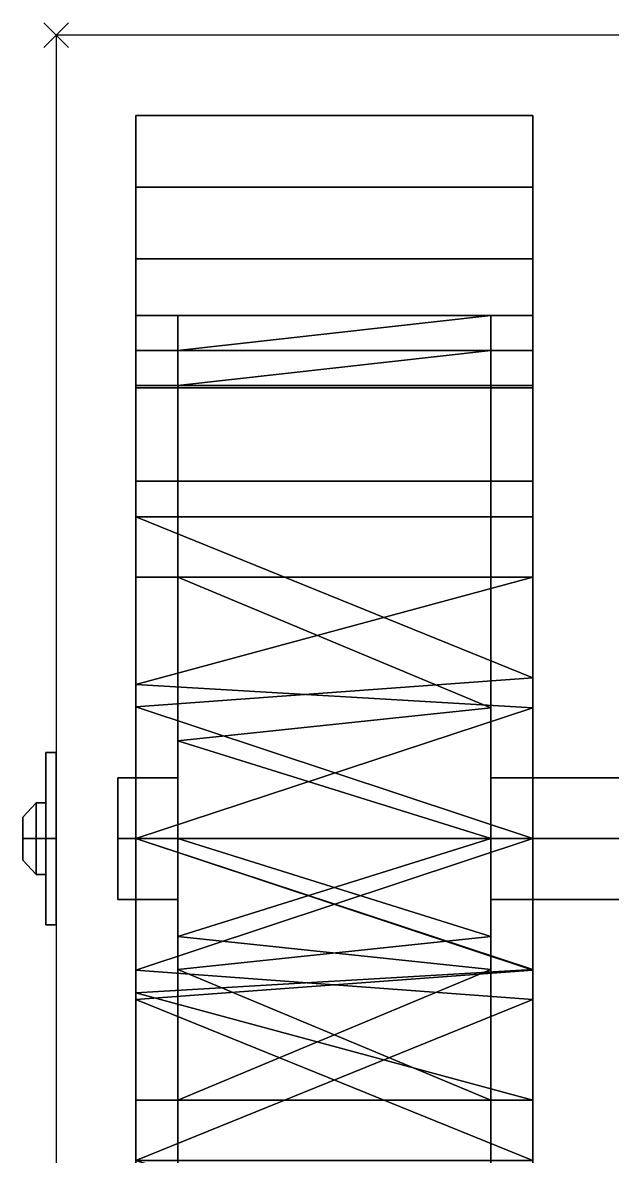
# Model space of a CAD drawing. Header units: millimetres. Extents: x -3 to 631, y -830 to 728.
# Drawn here: x -2.7 to 45, y -90.7 to 1 of the extents above; entities that cross this region are included whole.
import ezdxf

# ---------------------------------------------------------------- set-up
doc = ezdxf.new("R2010")
doc.units = ezdxf.units.MM
doc.header["$PDMODE"] = 3
for name, color, linetype in [('IQ_200_2D', 1, 'Continuous'), ('IQ_200_3D', 1, 'Continuous'), ('IQ_BLACK_3D', 250, 'Continuous'), ('IQ_INS_3D', 3, 'Continuous')]:
    doc.layers.add(name, color=color, linetype=linetype)

# ---------------------------------------------------------------- blocks, each defined once
blk = doc.blocks.new('TBX_WHEEL125 - TBX_WHEEL125-80967-_3D_')
at = {"layer": 'IQ_200_3D'}
mesh = blk.add_polyface(dxfattribs=at)
corners = [(-38.554, -55.65, 102.319), (-38.554, -34.49, 96.649), (-38.554, -19.001, 81.159), (-38.554, -13.331, 60), (-38.554, -19.001, 38.841), (-38.554, -34.49, 23.351), (-38.554, -55.65, 17.681), (-6.419, -55.65, 17.681), (-6.419, -34.49, 23.351), (-6.419, -19.001, 38.841), (-6.419, -13.331, 60), (-6.419, -19.001, 81.159), (-6.419, -34.49, 96.649), (-6.419, -55.65, 102.319), (-38.554, -43.186, 21.021), (-6.419, -45.07, 20.516), (-6.419, -26.746, 31.096), (-38.554, -26.746, 31.096), (-38.554, -16.166, 49.42), (-6.419, -16.166, 49.42), (-38.554, -26.746, 88.904), (-6.419, -26.746, 88.904), (-38.554, -43.186, 98.979), (-6.419, -45.07, 99.484), (-38.554, -16.166, 70.58), (-6.419, -16.166, 70.58)]
mesh.append_faces([[corners[k] for k in face] for face in [(15, 6, 7)]], dxfattribs={"vtx0": -1})
mesh.append_faces([[corners[k] for k in face] for face in [(14, 8, 5), (1, 12, 22), (23, 22, 12), (22, 23, 0)]], dxfattribs={"vtx0": -1, "vtx1": -1})
mesh.append_faces([[corners[k] for k in face] for face in [(2, 11, 21, 20), (15, 14, 6), (12, 1, 20, 21)]], dxfattribs={"vtx0": -1, "vtx2": -1})
mesh.append_faces([[corners[k] for k in face] for face in [(15, 8, 14)]], dxfattribs={"vtx1": -1, "vtx2": -1})
mesh.append_faces([[corners[k] for k in face] for face in [(3, 18, 19, 10), (4, 17, 16, 9), (18, 4, 9, 19), (17, 5, 8, 16), (24, 3, 10, 25), (25, 11, 2, 24)]], dxfattribs={"vtx1": -1, "vtx3": -1})
mesh.append_faces([[corners[k] for k in face] for face in [(23, 13, 0)]], dxfattribs={"vtx2": -1})
mesh = blk.add_polyface(dxfattribs=at)
corners = [(-9.827, -55.65, 102.319), (-9.827, -34.49, 96.649), (-9.827, -19.001, 81.159), (-9.827, -13.331, 60), (-9.827, -19.001, 38.841), (-9.827, -34.49, 23.351), (-9.827, -55.65, 17.681), (-35.146, -55.65, 17.681), (-35.146, -34.49, 23.351), (-35.146, -19.001, 38.841), (-35.146, -13.331, 60), (-35.146, -19.001, 81.159), (-35.146, -34.49, 96.649), (-35.146, -55.65, 102.319), (-35.146, -47.74, 19.801), (-9.827, -45.07, 20.516), (-9.827, -26.746, 31.096), (-35.146, -26.746, 31.096), (-35.146, -16.166, 49.42), (-9.827, -16.166, 49.42), (-35.146, -47.74, 100.199), (-9.827, -45.07, 99.484), (-9.827, -26.746, 88.904), (-35.146, -26.746, 88.904), (-35.146, -16.166, 70.58), (-9.827, -16.166, 70.58)]
mesh.append_faces([[corners[k] for k in face] for face in [(8, 15, 14)]], dxfattribs={"vtx0": -1, "vtx1": -1})
mesh.append_faces([[corners[k] for k in face] for face in [(19, 18, 10, 3), (16, 17, 9, 4), (21, 12, 20), (18, 19, 4, 9), (5, 8, 17, 16), (12, 1, 22, 23), (12, 21, 1), (2, 11, 23, 22), (20, 0, 21), (3, 10, 24), (11, 2, 25)]], dxfattribs={"vtx0": -1, "vtx2": -1})
mesh.append_faces([[corners[k] for k in face] for face in [(5, 15, 8), (15, 6, 14)]], dxfattribs={"vtx1": -1, "vtx2": -1})
mesh.append_faces([[corners[k] for k in face] for face in [(25, 3, 24, 11)]], dxfattribs={"vtx1": -1, "vtx3": -1})
mesh.append_faces([[corners[k] for k in face] for face in [(20, 13, 0), (6, 7, 14)]], dxfattribs={"vtx2": -1})
mesh = blk.add_polyface(dxfattribs=at)
corners = [(-35.146, -55.65, 102.319), (-35.146, -34.49, 96.649), (-35.146, -19.001, 81.159), (-35.146, -13.331, 60), (-35.146, -19.001, 38.841), (-35.146, -34.49, 23.351), (-35.146, -55.65, 17.681), (-35.146, -55.65, 54.329), (-35.146, -50.738, 57.164), (-35.146, -50.738, 62.836), (-35.146, -55.65, 65.671)]
mesh.append_faces([[corners[k] for k in face] for face in [(9, 3, 8)]], dxfattribs={"vtx0": -1, "vtx1": -1})
mesh.append_faces([[corners[k] for k in face] for face in [(9, 1, 2, 3), (8, 3, 4, 5)]], dxfattribs={"vtx0": -1, "vtx3": -1})
mesh.append_faces([[corners[k] for k in face] for face in [(7, 8, 5, 6)]], dxfattribs={"vtx1": -1})
mesh.append_faces([[corners[k] for k in face] for face in [(10, 0, 1, 9)]], dxfattribs={"vtx2": -1})
mesh = blk.add_polyface(dxfattribs=at)
corners = [(-9.827, -55.65, 65.671), (-9.827, -50.738, 62.836), (-9.827, -50.738, 57.164), (-9.827, -55.65, 54.329), (-9.827, -55.65, 17.681), (-9.827, -34.49, 23.351), (-9.827, -19.001, 38.841), (-9.827, -13.331, 60), (-9.827, -19.001, 81.159), (-9.827, -34.49, 96.649), (-9.827, -55.65, 102.319)]
mesh.append_faces([[corners[k] for k in face] for face in [(5, 2, 3, 4)]], dxfattribs={"vtx0": -1})
mesh.append_faces([[corners[k] for k in face] for face in [(1, 8, 9, 0)]], dxfattribs={"vtx0": -1, "vtx2": -1})
mesh.append_faces([[corners[k] for k in face] for face in [(10, 0, 9)]], dxfattribs={"vtx1": -1})
mesh.append_faces([[corners[k] for k in face] for face in [(6, 7, 2, 5)]], dxfattribs={"vtx1": -1, "vtx2": -1})
mesh.append_faces([[corners[k] for k in face] for face in [(7, 8, 1, 2)]], dxfattribs={"vtx1": -1, "vtx3": -1})
mesh = blk.add_polyface(dxfattribs=at)
corners = [(-45.824, -55.65, 68.036), (-45.824, -48.69, 64.018), (-45.824, -48.69, 55.982), (-45.824, -55.65, 51.964), (-45.824, -55.65, 57.102), (-45.824, -52.751, 60), (-45.824, -55.65, 62.898)]
mesh.append_faces([[corners[k] for k in face] for face in [(1, 2, 5)]], dxfattribs={"vtx1": -1, "vtx2": -1})
mesh.append_faces([[corners[k] for k in face] for face in [(6, 0, 1, 5)]], dxfattribs={"vtx2": -1})
mesh.append_faces([[corners[k] for k in face] for face in [(2, 3, 4, 5)]], dxfattribs={"vtx3": -1})
mesh = blk.add_polyface(dxfattribs=at)
corners = [(-45, -55.65, 68.036), (-45, -48.69, 64.018), (-45, -48.69, 55.982), (-45, -55.65, 51.964), (-45.824, -55.65, 51.964), (-45.824, -48.69, 55.982), (-45.824, -48.69, 64.018), (-45.824, -55.65, 68.036)]
mesh.append_faces([[corners[k] for k in face] for face in [(1, 6, 7, 0)]], dxfattribs={"vtx0": -1})
mesh.append_faces([[corners[k] for k in face] for face in [(2, 5, 6, 1)]], dxfattribs={"vtx0": -1, "vtx2": -1})
mesh.append_faces([[corners[k] for k in face] for face in [(3, 4, 5, 2)]], dxfattribs={"vtx2": -1})
mesh = blk.add_polyface(dxfattribs=at)
corners = [(-45, -55.65, 60), (-45, -55.65, 51.964), (-45, -48.69, 55.982), (-45, -48.69, 64.018), (-45, -55.65, 68.036)]
mesh.append_faces([[corners[k] for k in face] for face in [(3, 4, 0)]], dxfattribs={"vtx2": -1})
mesh.append_faces([[corners[k] for k in face] for face in [(0, 1, 2, 3)]], dxfattribs={"vtx3": -1})
mesh = blk.add_polyface(dxfattribs=at)
corners = [(-35.146, -55.65, 65.671), (-35.146, -50.738, 62.836), (-35.146, -50.738, 57.164), (-35.146, -55.65, 54.329), (-40, -55.65, 54.329), (-40, -50.738, 57.164), (-40, -50.738, 62.836), (-40, -55.65, 65.671)]
mesh.append_faces([[corners[k] for k in face] for face in [(1, 6, 7, 0)]], dxfattribs={"vtx0": -1})
mesh.append_faces([[corners[k] for k in face] for face in [(2, 5, 6, 1)]], dxfattribs={"vtx0": -1, "vtx2": -1})
mesh.append_faces([[corners[k] for k in face] for face in [(3, 4, 5, 2)]], dxfattribs={"vtx2": -1})
mesh = blk.add_polyface(dxfattribs=at)
corners = [(-40, -55.65, 65.671), (-40, -50.738, 62.836), (-40, -50.738, 57.164), (-40, -55.65, 54.329), (-40, -55.65, 60)]
mesh.append_faces([[corners[k] for k in face] for face in [(2, 3, 4)]], dxfattribs={"vtx2": -1})
mesh.append_faces([[corners[k] for k in face] for face in [(4, 0, 1, 2)]], dxfattribs={"vtx3": -1})
mesh = blk.add_polyface(dxfattribs=at)
corners = [(9.827, -55.65, 65.671), (9.827, -50.738, 62.836), (9.827, -50.738, 57.164), (9.827, -55.65, 54.329), (-9.827, -55.65, 54.329), (-9.827, -50.738, 57.164), (-9.827, -50.738, 62.836), (-9.827, -55.65, 65.671)]
mesh.append_faces([[corners[k] for k in face] for face in [(1, 6, 7, 0)]], dxfattribs={"vtx0": -1})
mesh.append_faces([[corners[k] for k in face] for face in [(2, 5, 6, 1)]], dxfattribs={"vtx0": -1, "vtx2": -1})
mesh.append_faces([[corners[k] for k in face] for face in [(3, 4, 5, 2)]], dxfattribs={"vtx2": -1})
mesh = blk.add_polyface(dxfattribs=at)
corners = [(-46.624, -55.65, 62.898), (-46.624, -52.751, 60), (-46.624, -55.65, 57.102), (-47.704, -55.65, 58.256), (-47.704, -53.906, 60), (-47.704, -55.65, 61.744)]
mesh.append_faces([[corners[k] for k in face] for face in [(2, 3, 4, 1), (5, 0, 1, 4)]], dxfattribs={"vtx2": -1})
mesh = blk.add_polyface(dxfattribs=at)
corners = [(-45.824, -55.65, 62.898), (-45.824, -52.751, 60), (-45.824, -55.65, 57.102), (-46.624, -55.65, 57.102), (-46.624, -52.751, 60), (-46.624, -55.65, 62.898)]
mesh.append_faces([[corners[k] for k in face] for face in [(2, 3, 4, 1), (5, 0, 1, 4)]], dxfattribs={"vtx2": -1})
mesh = blk.add_polyface(dxfattribs=at)
corners = [(-47.704, -55.65, 61.744), (-47.704, -53.906, 60), (-47.704, -55.65, 58.256), (-47.704, -55.65, 60)]
mesh.append_faces([[corners[k] for k in face] for face in [(3, 0, 1, 2)]])
mesh = blk.add_polyface(dxfattribs=at)
corners = [(-47.704, -55.65, 58.256), (-47.704, -57.393, 60), (-47.704, -55.65, 61.744), (-47.704, -55.65, 60)]
mesh.append_faces([[corners[k] for k in face] for face in [(1, 2, 3, 0)]])
mesh = blk.add_polyface(dxfattribs=at)
corners = [(-46.624, -55.65, 57.102), (-46.624, -58.548, 60), (-46.624, -55.65, 62.898), (-47.704, -55.65, 61.744), (-47.704, -57.393, 60), (-47.704, -55.65, 58.256)]
mesh.append_faces([[corners[k] for k in face] for face in [(2, 3, 4, 1), (5, 0, 1, 4)]], dxfattribs={"vtx2": -1})
mesh = blk.add_polyface(dxfattribs=at)
corners = [(-45.824, -55.65, 57.102), (-45.824, -58.548, 60), (-45.824, -55.65, 62.898), (-46.624, -55.65, 62.898), (-46.624, -58.548, 60), (-46.624, -55.65, 57.102)]
mesh.append_faces([[corners[k] for k in face] for face in [(2, 3, 4, 1), (5, 0, 1, 4)]], dxfattribs={"vtx2": -1})
mesh = blk.add_polyface(dxfattribs=at)
corners = [(-45.824, -55.65, 51.964), (-45.824, -62.609, 55.982), (-45.824, -62.609, 64.018), (-45.824, -55.65, 68.036), (-45.824, -55.65, 62.898), (-45.824, -58.548, 60), (-45.824, -55.65, 57.102)]
mesh.append_faces([[corners[k] for k in face] for face in [(1, 6, 0)]], dxfattribs={"vtx0": -1})
mesh.append_faces([[corners[k] for k in face] for face in [(5, 6, 1, 2)]], dxfattribs={"vtx1": -1, "vtx3": -1})
mesh.append_faces([[corners[k] for k in face] for face in [(2, 3, 4, 5)]], dxfattribs={"vtx3": -1})
mesh = blk.add_polyface(dxfattribs=at)
corners = [(-45, -55.65, 51.964), (-45, -62.609, 55.982), (-45, -62.609, 64.018), (-45, -55.65, 68.036), (-45.824, -55.65, 68.036), (-45.824, -62.609, 64.018), (-45.824, -62.609, 55.982), (-45.824, -55.65, 51.964)]
mesh.append_faces([[corners[k] for k in face] for face in [(1, 6, 7, 0)]], dxfattribs={"vtx0": -1})
mesh.append_faces([[corners[k] for k in face] for face in [(2, 5, 6, 1)]], dxfattribs={"vtx0": -1, "vtx2": -1})
mesh.append_faces([[corners[k] for k in face] for face in [(3, 4, 5, 2)]], dxfattribs={"vtx2": -1})
mesh = blk.add_polyface(dxfattribs=at)
corners = [(-45, -55.65, 60), (-45, -55.65, 68.036), (-45, -62.609, 64.018), (-45, -62.609, 55.982), (-45, -55.65, 51.964)]
mesh.append_faces([[corners[k] for k in face] for face in [(1, 2, 0)]], dxfattribs={"vtx1": -1})
mesh.append_faces([[corners[k] for k in face] for face in [(3, 4, 0, 2)]], dxfattribs={"vtx2": -1})
mesh = blk.add_polyface(dxfattribs=at)
corners = [(-35.146, -55.65, 54.329), (-35.146, -60.561, 57.164), (-35.146, -60.561, 62.836), (-35.146, -55.65, 65.671), (-40, -55.65, 65.671), (-40, -60.561, 62.836), (-40, -60.561, 57.164), (-40, -55.65, 54.329)]
mesh.append_faces([[corners[k] for k in face] for face in [(1, 6, 7, 0)]], dxfattribs={"vtx0": -1})
mesh.append_faces([[corners[k] for k in face] for face in [(2, 5, 6, 1)]], dxfattribs={"vtx0": -1, "vtx2": -1})
mesh.append_faces([[corners[k] for k in face] for face in [(3, 4, 5, 2)]], dxfattribs={"vtx2": -1})
mesh = blk.add_polyface(dxfattribs=at)
corners = [(-40, -55.65, 54.329), (-40, -60.561, 57.164), (-40, -60.561, 62.836), (-40, -55.65, 65.671), (-40, -55.65, 60)]
mesh.append_faces([[corners[k] for k in face] for face in [(0, 1, 4)]], dxfattribs={"vtx1": -1})
mesh.append_faces([[corners[k] for k in face] for face in [(2, 3, 4, 1)]], dxfattribs={"vtx2": -1})
mesh = blk.add_polyface(dxfattribs=at)
corners = [(-38.554, -55.65, 17.681), (-38.554, -76.809, 23.351), (-38.554, -92.299, 38.841), (-38.554, -97.968, 60), (-38.554, -92.299, 81.159), (-38.554, -76.809, 96.649), (-38.554, -55.65, 102.319), (-6.419, -55.65, 102.319), (-6.419, -76.809, 96.649), (-6.419, -92.299, 81.159), (-6.419, -97.968, 60), (-6.419, -92.299, 38.841), (-6.419, -76.809, 23.351), (-6.419, -55.65, 17.681), (-38.554, -68.114, 98.979), (-6.419, -66.229, 99.484), (-6.419, -84.554, 88.904), (-38.554, -84.554, 88.904), (-38.554, -95.134, 70.58), (-6.419, -95.134, 70.58), (-38.554, -68.114, 21.021), (-6.419, -66.229, 20.516), (-6.419, -84.554, 31.096), (-38.554, -84.554, 31.096), (-38.554, -95.134, 49.42), (-6.419, -95.134, 49.42)]
mesh.append_faces([[corners[k] for k in face] for face in [(15, 6, 7)]], dxfattribs={"vtx0": -1})
mesh.append_faces([[corners[k] for k in face] for face in [(14, 8, 5), (1, 12, 20), (21, 20, 12), (20, 21, 0)]], dxfattribs={"vtx0": -1, "vtx1": -1})
mesh.append_faces([[corners[k] for k in face] for face in [(15, 14, 6)]], dxfattribs={"vtx0": -1, "vtx2": -1})
mesh.append_faces([[corners[k] for k in face] for face in [(15, 8, 14)]], dxfattribs={"vtx1": -1, "vtx2": -1})
mesh.append_faces([[corners[k] for k in face] for face in [(4, 17, 16, 9), (3, 18, 19, 10), (9, 19, 18, 4), (17, 5, 8, 16), (1, 23, 22, 12), (10, 25, 24, 3), (11, 22, 23, 2), (25, 11, 2, 24)]], dxfattribs={"vtx1": -1, "vtx3": -1})
mesh.append_faces([[corners[k] for k in face] for face in [(21, 13, 0)]], dxfattribs={"vtx2": -1})
mesh = blk.add_polyface(dxfattribs=at)
corners = [(-9.827, -55.65, 17.681), (-9.827, -76.809, 23.351), (-9.827, -92.299, 38.841), (-9.827, -97.968, 60), (-9.827, -92.299, 81.159), (-9.827, -76.809, 96.649), (-9.827, -55.65, 102.319), (-35.146, -55.65, 102.319), (-35.146, -76.809, 96.649), (-35.146, -92.299, 81.159), (-35.146, -97.968, 60), (-35.146, -92.299, 38.841), (-35.146, -76.809, 23.351), (-35.146, -55.65, 17.681), (-35.146, -63.559, 100.199), (-9.827, -66.229, 99.484), (-9.827, -84.554, 88.904), (-35.146, -84.554, 88.904), (-35.146, -95.134, 70.58), (-9.827, -95.134, 70.58), (-9.827, -84.554, 31.096), (-35.146, -84.554, 31.096), (-9.827, -63.559, 19.801), (-35.146, -66.229, 20.516), (-35.146, -95.134, 49.42), (-9.827, -95.134, 49.42)]
mesh.append_faces([[corners[k] for k in face] for face in [(1, 23, 22), (13, 22, 23), (8, 15, 14), (23, 1, 12)]], dxfattribs={"vtx0": -1, "vtx1": -1})
mesh.append_faces([[corners[k] for k in face] for face in [(16, 17, 9, 4), (4, 9, 18, 19), (5, 8, 17, 16), (10, 3, 19, 18), (25, 24, 11, 2), (20, 21, 12, 1), (24, 25, 3, 10), (2, 11, 21, 20)]], dxfattribs={"vtx0": -1, "vtx2": -1})
mesh.append_faces([[corners[k] for k in face] for face in [(5, 15, 8), (15, 6, 14)]], dxfattribs={"vtx1": -1, "vtx2": -1})
mesh.append_faces([[corners[k] for k in face] for face in [(13, 0, 22), (6, 7, 14)]], dxfattribs={"vtx2": -1})
mesh = blk.add_polyface(dxfattribs=at)
corners = [(-35.146, -55.65, 17.681), (-35.146, -76.809, 23.351), (-35.146, -92.299, 38.841), (-35.146, -97.968, 60), (-35.146, -92.299, 81.159), (-35.146, -76.809, 96.649), (-35.146, -55.65, 102.319), (-35.146, -55.65, 65.671), (-35.146, -60.561, 62.836), (-35.146, -60.561, 57.164), (-35.146, -55.65, 54.329)]
mesh.append_faces([[corners[k] for k in face] for face in [(1, 9, 10, 0)]], dxfattribs={"vtx0": -1})
mesh.append_faces([[corners[k] for k in face] for face in [(8, 4, 5, 7)]], dxfattribs={"vtx0": -1, "vtx2": -1})
mesh.append_faces([[corners[k] for k in face] for face in [(6, 7, 5)]], dxfattribs={"vtx1": -1})
mesh.append_faces([[corners[k] for k in face] for face in [(2, 3, 9, 1)]], dxfattribs={"vtx1": -1, "vtx2": -1})
mesh.append_faces([[corners[k] for k in face] for face in [(3, 4, 8, 9)]], dxfattribs={"vtx1": -1, "vtx3": -1})
mesh = blk.add_polyface(dxfattribs=at)
corners = [(-9.827, -55.65, 54.329), (-9.827, -60.561, 57.164), (-9.827, -60.561, 62.836), (-9.827, -55.65, 65.671), (-9.827, -55.65, 102.319), (-9.827, -76.809, 96.649), (-9.827, -92.299, 81.159), (-9.827, -97.968, 60), (-9.827, -92.299, 38.841), (-9.827, -76.809, 23.351), (-9.827, -55.65, 17.681)]
mesh.append_faces([[corners[k] for k in face] for face in [(7, 1, 2)]], dxfattribs={"vtx0": -1, "vtx2": -1})
mesh.append_faces([[corners[k] for k in face] for face in [(2, 5, 6, 7), (1, 7, 8, 9)]], dxfattribs={"vtx0": -1, "vtx3": -1})
mesh.append_faces([[corners[k] for k in face] for face in [(0, 1, 9, 10)]], dxfattribs={"vtx1": -1})
mesh.append_faces([[corners[k] for k in face] for face in [(3, 4, 5, 2)]], dxfattribs={"vtx2": -1})
mesh = blk.add_polyface(dxfattribs=at)
corners = [(9.827, -55.65, 54.329), (9.827, -60.561, 57.164), (9.827, -60.561, 62.836), (9.827, -55.65, 65.671), (-9.827, -55.65, 65.671), (-9.827, -60.561, 62.836), (-9.827, -60.561, 57.164), (-9.827, -55.65, 54.329)]
mesh.append_faces([[corners[k] for k in face] for face in [(1, 6, 7, 0)]], dxfattribs={"vtx0": -1})
mesh.append_faces([[corners[k] for k in face] for face in [(2, 5, 6, 1)]], dxfattribs={"vtx0": -1, "vtx2": -1})
mesh.append_faces([[corners[k] for k in face] for face in [(3, 4, 5, 2)]], dxfattribs={"vtx2": -1})
at = {"layer": 'IQ_BLACK_3D'}
mesh = blk.add_polyface(dxfattribs=at)
corners = [(-6.419, -55.65, 120), (-6.419, -29.617, 114.058), (-6.419, -8.74, 97.409), (-6.419, 2.846, 73.351), (-6.419, 2.846, 46.649), (-6.419, -8.74, 22.591), (-6.419, -29.617, 5.942), (-6.419, -55.65), (-38.554, -55.65), (-38.554, -29.617, 5.942), (-38.554, -8.74, 22.591), (-38.554, 2.846, 46.649), (-38.554, 2.846, 73.351), (-38.554, -8.74, 97.409), (-38.554, -29.617, 114.058), (-38.554, -55.65, 120), (-38.554, -44.998, 2.431), (-6.419, -42.633, 2.971), (-6.419, -19.178, 14.266), (-38.554, -19.178, 14.266), (-6.419, -2.947, 34.62), (-38.554, -2.947, 34.62), (-6.419, 2.846, 60), (-38.554, 2.846, 60), (-6.419, -2.947, 85.38), (-38.554, -2.947, 85.38), (-38.554, -44.998, 117.569), (-6.419, -42.633, 117.029), (-38.554, -19.178, 105.734), (-6.419, -19.178, 105.734)]
mesh.append_faces([[corners[k] for k in face] for face in [(9, 17, 16)]], dxfattribs={"vtx0": -1, "vtx1": -1})
mesh.append_faces([[corners[k] for k in face] for face in [(27, 14, 26), (18, 19, 10, 5), (21, 20, 5, 10), (20, 21, 11, 4), (13, 2, 24, 25), (16, 17, 7), (12, 3, 22), (6, 9, 19, 18), (14, 27, 1), (3, 12, 25, 24), (26, 0, 27)]], dxfattribs={"vtx0": -1, "vtx2": -1})
mesh.append_faces([[corners[k] for k in face] for face in [(6, 17, 9), (11, 23, 4)]], dxfattribs={"vtx1": -1, "vtx2": -1})
mesh.append_faces([[corners[k] for k in face] for face in [(22, 4, 23, 12), (29, 2, 13, 28), (1, 29, 28, 14)]], dxfattribs={"vtx1": -1, "vtx3": -1})
mesh.append_faces([[corners[k] for k in face] for face in [(26, 15, 0), (7, 8, 16)]], dxfattribs={"vtx2": -1})
mesh = blk.add_polyface(dxfattribs=at)
corners = [(-38.554, -55.65, 120), (-38.554, -29.617, 114.058), (-38.554, -8.74, 97.409), (-38.554, 2.846, 73.351), (-38.554, 2.846, 46.649), (-38.554, -8.74, 22.591), (-38.554, -29.617, 5.942), (-38.554, -55.65), (-38.554, -55.65, 17.681), (-38.554, -34.49, 23.351), (-38.554, -19.001, 38.841), (-38.554, -13.331, 60), (-38.554, -19.001, 81.159), (-38.554, -34.49, 96.649), (-38.554, -55.65, 102.319)]
mesh.append_faces([[corners[k] for k in face] for face in [(13, 1, 2, 12), (12, 2, 3, 11), (11, 3, 4, 10)]], dxfattribs={"vtx0": -1, "vtx2": -1})
mesh.append_faces([[corners[k] for k in face] for face in [(8, 9, 6, 7)]], dxfattribs={"vtx1": -1})
mesh.append_faces([[corners[k] for k in face] for face in [(4, 5, 10)]], dxfattribs={"vtx1": -1, "vtx2": -1})
mesh.append_faces([[corners[k] for k in face] for face in [(5, 6, 9, 10)]], dxfattribs={"vtx1": -1, "vtx3": -1})
mesh.append_faces([[corners[k] for k in face] for face in [(14, 0, 1, 13)]], dxfattribs={"vtx2": -1})
mesh = blk.add_polyface(dxfattribs=at)
corners = [(-6.419, -55.65, 102.319), (-6.419, -34.49, 96.649), (-6.419, -19.001, 81.159), (-6.419, -13.331, 60), (-6.419, -19.001, 38.841), (-6.419, -34.49, 23.351), (-6.419, -55.65, 17.681), (-6.419, -55.65), (-6.419, -29.617, 5.942), (-6.419, -8.74, 22.591), (-6.419, 2.846, 46.649), (-6.419, 2.846, 73.351), (-6.419, -8.74, 97.409), (-6.419, -29.617, 114.058), (-6.419, -55.65, 120)]
mesh.append_faces([[corners[k] for k in face] for face in [(8, 5, 6, 7)]], dxfattribs={"vtx0": -1})
mesh.append_faces([[corners[k] for k in face] for face in [(5, 8, 9)]], dxfattribs={"vtx0": -1, "vtx2": -1})
mesh.append_faces([[corners[k] for k in face] for face in [(12, 13, 1, 2), (11, 12, 2, 3), (10, 11, 3, 4), (9, 10, 4, 5)]], dxfattribs={"vtx1": -1, "vtx3": -1})
mesh.append_faces([[corners[k] for k in face] for face in [(13, 14, 0, 1)]], dxfattribs={"vtx3": -1})
mesh = blk.add_polyface(dxfattribs=at)
corners = [(-6.419, -55.65), (-6.419, -81.683, 5.942), (-6.419, -102.56, 22.591), (-6.419, -114.145, 46.649), (-6.419, -114.145, 73.351), (-6.419, -102.56, 97.409), (-6.419, -81.683, 114.058), (-6.419, -55.65, 120), (-38.554, -55.65, 120), (-38.554, -81.683, 114.058), (-38.554, -102.56, 97.409), (-38.554, -114.145, 73.351), (-38.554, -114.145, 46.649), (-38.554, -102.56, 22.591), (-38.554, -81.683, 5.942), (-38.554, -55.65), (-38.554, -66.301, 117.569), (-6.419, -68.666, 117.029), (-6.419, -92.121, 105.734), (-38.554, -92.121, 105.734), (-6.419, -108.352, 85.38), (-38.554, -108.352, 85.38), (-6.419, -114.145, 60), (-38.554, -114.145, 60), (-6.419, -108.352, 34.62), (-38.554, -108.352, 34.62), (-6.419, -92.121, 14.266), (-38.554, -92.121, 14.266), (-6.419, -66.301, 2.431), (-38.554, -68.666, 2.971)]
mesh.append_faces([[corners[k] for k in face] for face in [(1, 29, 28), (9, 17, 16), (29, 1, 14)]], dxfattribs={"vtx0": -1, "vtx1": -1})
mesh.append_faces([[corners[k] for k in face] for face in [(18, 19, 10, 5), (20, 21, 11, 4), (21, 20, 5, 10), (16, 17, 7), (6, 9, 19, 18), (22, 23, 12, 3), (24, 25, 13, 2), (25, 24, 3, 12), (14, 1, 26), (2, 13, 27), (4, 11, 23, 22)]], dxfattribs={"vtx0": -1, "vtx2": -1})
mesh.append_faces([[corners[k] for k in face] for face in [(6, 17, 9), (29, 15, 28)]], dxfattribs={"vtx1": -1, "vtx2": -1})
mesh.append_faces([[corners[k] for k in face] for face in [(26, 2, 27, 14)]], dxfattribs={"vtx1": -1, "vtx3": -1})
mesh.append_faces([[corners[k] for k in face] for face in [(7, 8, 16), (15, 0, 28)]], dxfattribs={"vtx2": -1})
mesh = blk.add_polyface(dxfattribs=at)
corners = [(-38.554, -55.65), (-38.554, -81.683, 5.942), (-38.554, -102.56, 22.591), (-38.554, -114.145, 46.649), (-38.554, -114.145, 73.351), (-38.554, -102.56, 97.409), (-38.554, -81.683, 114.058), (-38.554, -55.65, 120), (-38.554, -55.65, 102.319), (-38.554, -76.809, 96.649), (-38.554, -92.299, 81.159), (-38.554, -97.968, 60), (-38.554, -92.299, 38.841), (-38.554, -76.809, 23.351), (-38.554, -55.65, 17.681)]
mesh.append_faces([[corners[k] for k in face] for face in [(1, 13, 14, 0)]], dxfattribs={"vtx0": -1})
mesh.append_faces([[corners[k] for k in face] for face in [(1, 2, 13)]], dxfattribs={"vtx1": -1, "vtx2": -1})
mesh.append_faces([[corners[k] for k in face] for face in [(4, 5, 10, 11), (9, 10, 5, 6), (11, 12, 3, 4), (12, 13, 2, 3)]], dxfattribs={"vtx1": -1, "vtx3": -1})
mesh.append_faces([[corners[k] for k in face] for face in [(6, 7, 8, 9)]], dxfattribs={"vtx3": -1})
mesh = blk.add_polyface(dxfattribs=at)
corners = [(-6.419, -55.65, 17.681), (-6.419, -76.809, 23.351), (-6.419, -92.299, 38.841), (-6.419, -97.968, 60), (-6.419, -92.299, 81.159), (-6.419, -76.809, 96.649), (-6.419, -55.65, 102.319), (-6.419, -55.65, 120), (-6.419, -81.683, 114.058), (-6.419, -102.56, 97.409), (-6.419, -114.145, 73.351), (-6.419, -114.145, 46.649), (-6.419, -102.56, 22.591), (-6.419, -81.683, 5.942), (-6.419, -55.65)]
mesh.append_faces([[corners[k] for k in face] for face in [(4, 9, 10, 3), (9, 4, 5, 8), (11, 2, 3, 10), (12, 1, 2, 11), (1, 12, 13)]], dxfattribs={"vtx0": -1, "vtx2": -1})
mesh.append_faces([[corners[k] for k in face] for face in [(0, 1, 13, 14)]], dxfattribs={"vtx1": -1})
mesh.append_faces([[corners[k] for k in face] for face in [(6, 7, 8, 5)]], dxfattribs={"vtx2": -1})

msp = doc.modelspace()

# ---------------------------------------------------------------- linework, layer by layer
at = {"layer": 'IQ_200_2D'}
for p, q in [((90, 0), (0, 0)), ((0, 0), (0, -670))]:
    msp.add_line(p, q, dxfattribs=at)
at = {"layer": 'IQ_INS_3D'}
msp.add_point((0, 0), dxfattribs=at)

# ---------------------------------------------------------------- block references
at = {"layer": 'IQ_200_3D'}
msp.add_blockref('TBX_WHEEL125 - TBX_WHEEL125-80967-_3D_', (45, -9.35), dxfattribs=at)

doc.saveas('drawing.dxf')
